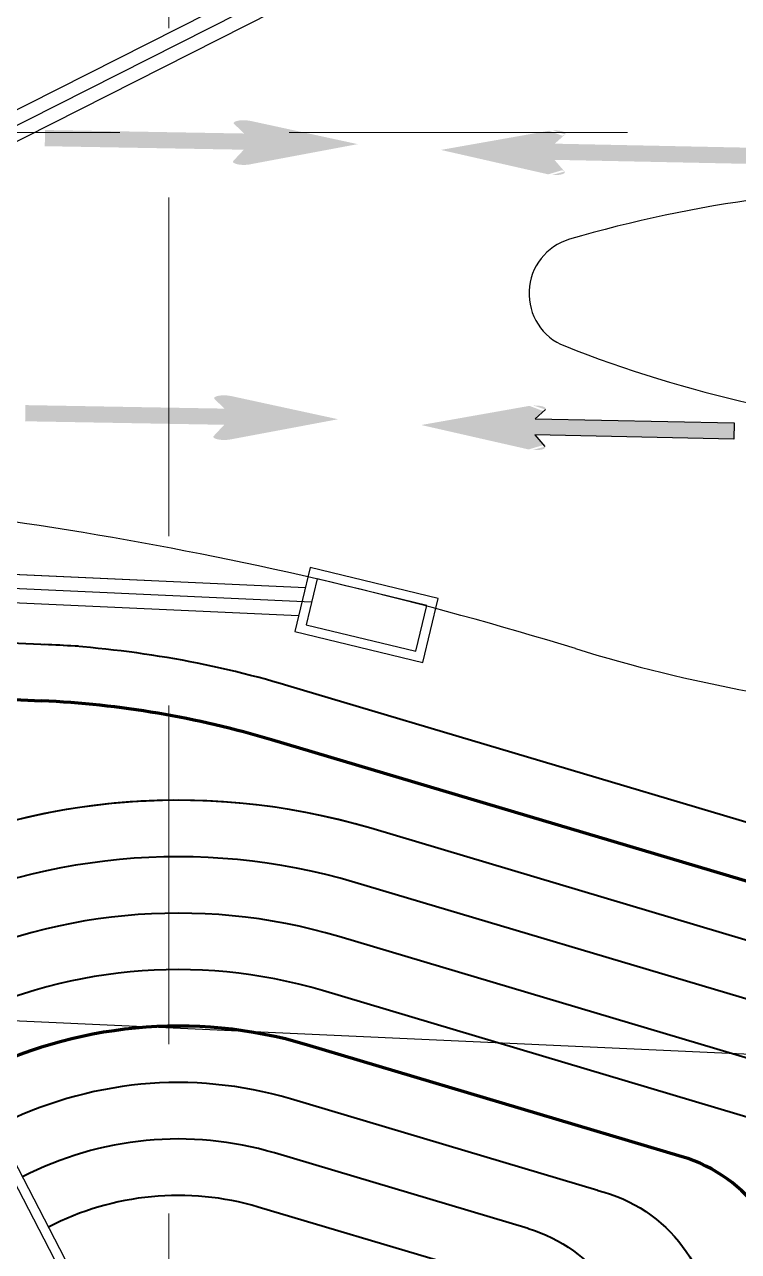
# Model space of a CAD drawing. Header units: feet. Extents: x 10084 to 13321, y 3329 to 8503.
# Drawn here: x 11937.2 to 11975.1, y 5291.7 to 5356.9 of the extents above; entities that cross this region are included whole.
import ezdxf

# ---------------------------------------------------------------- set-up
doc = ezdxf.new("R2010")
doc.units = ezdxf.units.FT
doc.header["$LTSCALE"] = 40
doc.header["$MEASUREMENT"] = 0
for name, pattern in [('( Dashdot )', [1.001, 0.5, -0.25, 0.001, -0.25]), ('CENTERX2', [4, 2.5, -0.5, 0.5, -0.5]), ('DASHED', [0.75, 0.5, -0.25]), ('HIDDEN', [0.375, 0.25, -0.125])]:
    doc.linetypes.add(name, pattern=pattern)
for name, color, linetype in [('CURB', 4, 'Continuous'), ('flow arrow', 4, 'Continuous'), ('GRID', 254, 'DASHED'), ('INLET', 4, 'Continuous'), ('Level 1', 7, 'Continuous'), ('ROW', 3, '( Dashdot )'), ('STORM', 2, 'Continuous'), ('storm CL', 7, 'CENTERX2')]:
    doc.layers.add(name, color=color, linetype=linetype)

msp = doc.modelspace()

# ---------------------------------------------------------------- hatches: boundary and pattern name
at = {"layer": 'flow arrow'}
h = msp.add_hatch(color=7, dxfattribs=at)
edge = h.paths.add_edge_path()
edge.add_line((11948.316, 5351.644), (11948.846, 5351.134))
edge.add_line((11948.846, 5351.134), (11938.264, 5351.321))
edge.add_line((11938.264, 5351.321), (11938.247, 5350.461))
edge.add_line((11938.247, 5350.461), (11948.83, 5350.274))
edge.add_line((11948.83, 5350.274), (11948.27, 5349.677))
edge.add_line((11948.27, 5349.677), (11948.269, 5349.675))
edge.add_ellipse((11948.81, 5349.626), major_axis=(-0.56, 0.01), ratio=0.285714, start_angle=345.50328, end_angle=485.83153)
edge.add_line((11949.136, 5349.49), (11949.135, 5349.492))
edge.add_line((11949.135, 5349.492), (11954.885, 5350.57))
edge.add_line((11954.885, 5350.57), (11949.171, 5351.808))
edge.add_line((11949.171, 5351.808), (11949.172, 5351.807))
edge.add_ellipse((11948.851, 5351.681), major_axis=(-0.56, 0.01), ratio=0.285714, start_angle=235.27307, end_angle=377.18267)
edge.add_line((11948.315, 5351.643), (11948.316, 5351.644))
edge.add_line((11948.316, 5351.644), (11948.316, 5351.644))
edge.add_line((11948.316, 5351.644), (11948.316, 5351.644))
h = msp.add_hatch(color=7, dxfattribs=at)
edge = h.paths.add_edge_path()
edge.add_line((11965.91, 5351.085), (11965.361, 5350.595))
edge.add_line((11965.361, 5350.595), (11975.942, 5350.376))
edge.add_line((11975.942, 5350.376), (11975.926, 5349.517))
edge.add_line((11975.926, 5349.517), (11965.344, 5349.735))
edge.add_line((11965.344, 5349.735), (11965.88, 5349.117))
edge.add_line((11965.88, 5349.117), (11965.882, 5349.115))
edge.add_ellipse((11965.339, 5349.086), major_axis=(0.56, -0.012), ratio=0.285714, start_angle=-125.83153, end_angle=14.49672, ccw=False)
edge.add_line((11965.009, 5348.964), (11965.009, 5348.966))
edge.add_line((11965.009, 5348.966), (11959.305, 5350.263))
edge.add_line((11959.305, 5350.263), (11965.061, 5351.281))
edge.add_line((11965.061, 5351.281), (11965.061, 5351.28))
edge.add_ellipse((11965.377, 5351.142), major_axis=(0.56, -0.012), ratio=0.285714, start_angle=-17.18267, end_angle=124.72693, ccw=False)
edge.add_line((11965.911, 5351.084), (11965.91, 5351.085))
edge.add_line((11965.91, 5351.085), (11965.91, 5351.085))
edge.add_line((11965.91, 5351.085), (11965.91, 5351.085))
h = msp.add_hatch(color=7, dxfattribs=at)
edge = h.paths.add_edge_path()
edge.add_line((11947.273, 5337.024), (11947.803, 5336.514))
edge.add_line((11947.803, 5336.514), (11937.221, 5336.701))
edge.add_line((11937.221, 5336.701), (11937.205, 5335.841))
edge.add_line((11937.205, 5335.841), (11947.787, 5335.655))
edge.add_line((11947.787, 5335.655), (11947.228, 5335.057))
edge.add_line((11947.228, 5335.057), (11947.226, 5335.055))
edge.add_ellipse((11947.768, 5335.006), major_axis=(-0.56, 0.01), ratio=0.285714, start_angle=345.50328, end_angle=485.83153)
edge.add_line((11948.093, 5334.87), (11948.092, 5334.872))
edge.add_line((11948.092, 5334.872), (11953.842, 5335.95))
edge.add_line((11953.842, 5335.95), (11948.129, 5337.188))
edge.add_line((11948.129, 5337.188), (11948.13, 5337.187))
edge.add_ellipse((11947.808, 5337.061), major_axis=(-0.56, 0.01), ratio=0.285714, start_angle=235.27307, end_angle=377.18267)
edge.add_line((11947.273, 5337.023), (11947.273, 5337.024))
edge.add_line((11947.273, 5337.024), (11947.273, 5337.024))
edge.add_line((11947.273, 5337.024), (11947.273, 5337.024))
h = msp.add_hatch(color=7, dxfattribs=at)
edge = h.paths.add_edge_path()
edge.add_line((11964.868, 5336.465), (11964.318, 5335.975))
edge.add_line((11964.318, 5335.975), (11974.9, 5335.756))
edge.add_line((11974.9, 5335.756), (11974.883, 5334.897))
edge.add_line((11974.883, 5334.897), (11964.301, 5335.116))
edge.add_line((11964.301, 5335.116), (11964.838, 5334.497))
edge.add_line((11964.838, 5334.497), (11964.839, 5334.495))
edge.add_ellipse((11964.296, 5334.467), major_axis=(0.56, -0.012), ratio=0.285714, start_angle=-125.83153, end_angle=14.49672, ccw=False)
edge.add_line((11963.966, 5334.344), (11963.966, 5334.346))
edge.add_line((11963.966, 5334.346), (11958.262, 5335.643))
edge.add_line((11958.262, 5335.643), (11964.019, 5336.661))
edge.add_line((11964.019, 5336.661), (11964.018, 5336.66))
edge.add_ellipse((11964.334, 5336.522), major_axis=(0.56, -0.012), ratio=0.285714, start_angle=-17.18267, end_angle=124.72693, ccw=False)
edge.add_line((11964.868, 5336.464), (11964.868, 5336.465))
edge.add_line((11964.868, 5336.465), (11964.868, 5336.465))
edge.add_line((11964.868, 5336.465), (11964.868, 5336.465))

# ---------------------------------------------------------------- linework, layer by layer
at = {"layer": 'CURB', "color": 7}
for centre, radius, start, end in [((11985.299, 5280.266), 68, 88.71428, 106.35864), ((11966.992, 5342.634), 3, 106.35864, 248.44763), ((11990.87, 5403.09), 68, 248.44763, 266.092), ((11907.631, 5132.608), 200, 72.89452, 87.40314), ((11990.87, 5403.09), 83, 252.89452, 266.092)]:
    msp.add_arc(centre, radius, start, end, dxfattribs=at)
at = {"layer": 'flow arrow', "color": 7}
for p, q in [((11964.868, 5336.465), (11964.318, 5335.975)), ((11964.318, 5335.975), (11974.9, 5335.756)), ((11974.9, 5335.756), (11974.883, 5334.897)), ((11974.883, 5334.897), (11964.301, 5335.116)), ((11964.301, 5335.116), (11964.838, 5334.497))]:
    msp.add_line(p, q, dxfattribs=at)
at = {"layer": 'GRID', "color": 252, "linetype": 'HIDDEN', "lineweight": 0, "ltscale": 1.8}
for p, q in [((11944.852, 3736.74), (11944.852, 8418.163)), ((10169.237, 5351.191), (13236.209, 5351.191))]:
    msp.add_line(p, q, dxfattribs=at)
at = {"layer": 'INLET', "color": 5, "flags": 128}
for points in [[(11951.538, 5324.662), (11958.343, 5323.024), (11959.162, 5326.427), (11952.356, 5328.065)], [(11951.538, 5324.662), (11958.343, 5323.024), (11959.162, 5326.427), (11952.356, 5328.065)], [(11952.141, 5325.031), (11957.974, 5323.628), (11958.559, 5326.058), (11952.726, 5327.462)], [(11952.141, 5325.031), (11957.974, 5323.628), (11958.559, 5326.058), (11952.726, 5327.462)]]:
    msp.add_lwpolyline(points, close=True, dxfattribs=at)
at = {"layer": 'Level 1', "color": 5, "linetype": 'Continuous', "lineweight": 40}
for p, q in [((11874.651, 5326.9), (11940.02, 5323.9)), ((11996.654, 5308.235), (11951.164, 5321.79)), ((11988.494, 5304.406), (11955.584, 5314.212)), ((11984.403, 5302.494), (11954.729, 5311.337)), ((11980.313, 5300.583), (11953.875, 5308.461)), ((11976.222, 5298.672), (11953.02, 5305.586)), ((11967.65, 5294.965), (11951.309, 5299.835)), ((11963.949, 5292.938), (11950.455, 5296.959)), ((11959.859, 5291.026), (11949.6, 5294.083))]:
    msp.add_line(p, q, dxfattribs=at)
at = {"layer": 'Level 1', "color": 5, "linetype": 'Continuous', "lineweight": 70}
for p, q in [((11881.082, 5323.602), (11938.082, 5320.985)), ((11992.585, 5306.317), (11950.308, 5318.915)), ((11972.131, 5296.76), (11952.163, 5302.71))]:
    msp.add_line(p, q, dxfattribs=at)
at = {"layer": 'Level 1', "color": 5, "linetype": 'Continuous', "lineweight": 40}
for centre, radius, start, end in [((11935.743, 5270.039), 54, 73.40654, 87.37176), ((11945.344, 5279.7), 36, 73.4744, 118.44789), ((11945.344, 5279.7), 36, 73.4744, 117.40255), ((11945.344, 5279.7), 33, 73.47742, 117.40255), ((11945.344, 5279.7), 30, 73.48088, 117.40255), ((11945.344, 5279.7), 27, 73.4849, 117.40254), ((11945.344, 5279.7), 21, 73.49998, 117.40254), ((11945.344, 5279.7), 18, 73.50747, 117.40253), ((11945.344, 5279.7), 15, 73.5171, 117.40252)]:
    msp.add_arc(centre, radius, start, end, dxfattribs=at)
at = {"layer": 'Level 1', "color": 5, "linetype": 'Continuous', "lineweight": 70}
for centre, radius, start, end in [((11935.743, 5270.039), 51, 73.40653, 87.37176), ((11945.344, 5279.7), 24, 73.49394, 117.40254), ((11969.846, 5289.093), 8, 357.40316, 73.40654)]:
    msp.add_arc(centre, radius, start, end, dxfattribs=at)
at = {"layer": 'Level 1', "color": 5, "linetype": 'Continuous', "lineweight": 40, "extrusion": (0, 0, -1)}
for centre, start, end in [((-11965.756, 5287.193), 103.69767, 182.59683), ((-11961.665, 5285.271), 106.5924, 182.59686)]:
    msp.add_arc(centre, 8, start, end, dxfattribs=at)
at = {"layer": 'ROW', "color": 7, "linetype": 'Continuous'}
msp.add_line((12000.656, 5301.066), (11853.055, 5307.761), dxfattribs=at)
at = {"layer": 'STORM', "color": 5}
for p, q in [((11925.645, 5346.788), (11953.39, 5360.815)), ((11929.665, 5348.821), (11953.39, 5360.815)), ((11925.567, 5345.068), (11953.621, 5359.251)), ((11929.587, 5347.1), (11953.621, 5359.251)), ((11924.805, 5328.25), (11952.103, 5327.012)), ((11928.724, 5328.072), (11952.103, 5327.012)), ((11924.737, 5326.752), (11951.746, 5325.527)), ((11928.656, 5326.574), (11951.746, 5325.527)), ((11923.853, 5320.066), (11946.045, 5277.258)), ((11924.432, 5320.039), (11946.624, 5277.231))]:
    msp.add_line(p, q, dxfattribs=at)
at = {"layer": 'storm CL', "color": 5}
for p, q in [((11922.963, 5344.592), (11953.976, 5360.271)), ((11922.193, 5327.618), (11952.433, 5326.246))]:
    msp.add_line(p, q, dxfattribs=at)

doc.saveas('drawing.dxf')
